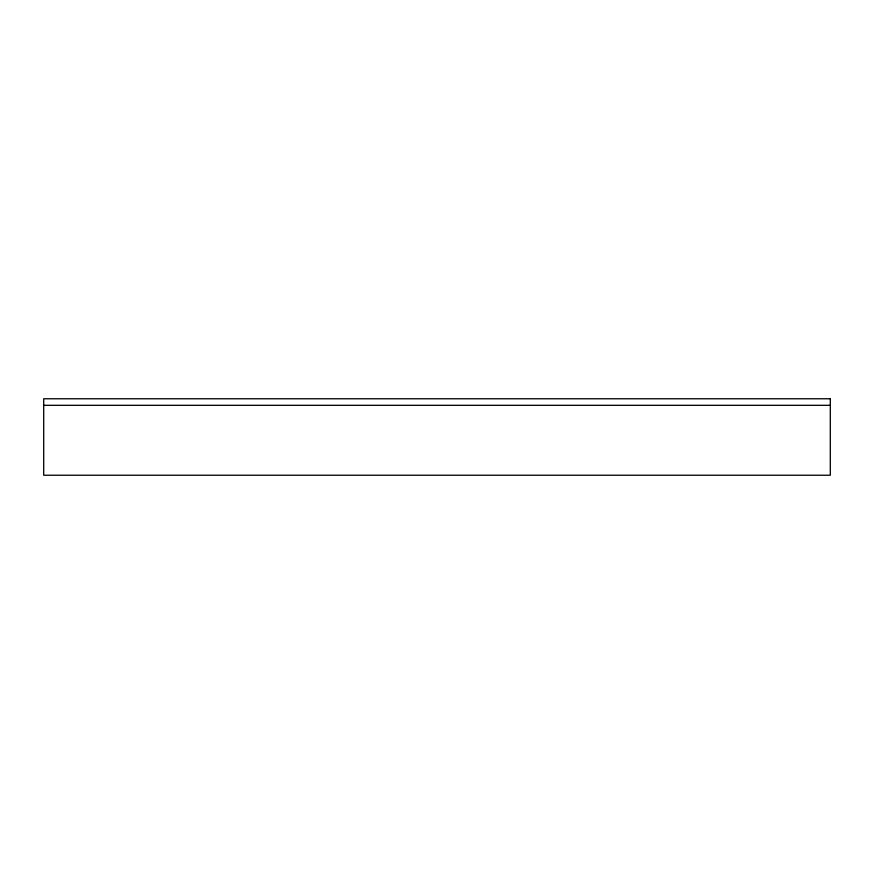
<?xml version="1.0" encoding="UTF-8"?>
<svg xmlns="http://www.w3.org/2000/svg" width="874" height="874" viewBox="0 0 874 874"><rect width="100%" height="100%" fill="white"/><g stroke="black" fill="none" stroke-linecap="round" stroke-linejoin="round"><path stroke-width="1.31" d="M43.7 405.317L830.3 405.317M830.3 398.762L43.7 398.762L43.7 475.238L830.3 475.238L830.3 398.762"/></g></svg>
